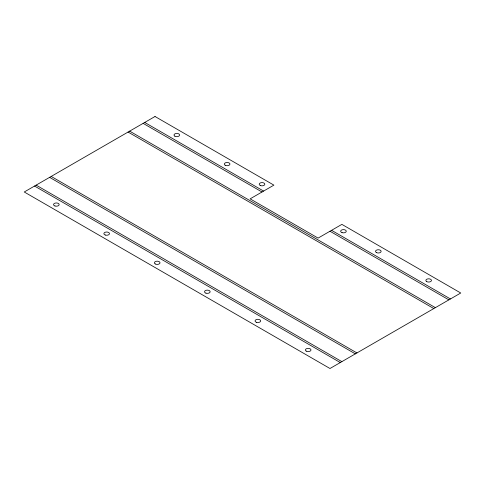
<?xml version="1.0" encoding="UTF-8"?>
<svg xmlns="http://www.w3.org/2000/svg" width="485" height="485" viewBox="0 0 485 485"><rect width="100%" height="100%" fill="white"/><g stroke="black" fill="none" stroke-linecap="round" stroke-linejoin="round"><path stroke-width="0.73" d="M144.718 122.444L263.597 191.078M331.564 230.32L450.45 298.954M143.13 123.36L262.009 191.993M329.982 231.236L448.861 299.869M129.659 131.138L435.391 307.648M128.07 132.053L433.802 308.563M51.198 176.437L356.93 352.947M49.609 177.352L355.341 353.862M36.139 185.131L341.87 361.64M34.55 186.046L340.282 362.556M155.018 116.497L24.25 191.993L329.982 368.503L460.75 293.007L341.87 224.373L318.093 238.099L250.121 198.856L273.898 185.131L155.018 116.497M54.944 205.979A2.801 1.619 0 0 0 59.152 204.579A2.801 1.619 0 0 0 54.944 203.173A2.801 1.619 0 0 0 54.944 205.979M105.275 235.031A2.801 1.619 0 0 0 109.477 233.631A2.801 1.619 0 0 0 105.275 232.23A2.801 1.619 0 0 0 105.275 235.031M155.218 263.943A2.801 1.619 0 0 0 159.904 263.222A2.801 1.619 0 0 0 156.473 261.239A2.801 1.619 0 0 0 155.218 263.943M205.937 293.152A2.801 1.619 0 0 0 210.138 291.746A2.801 1.619 0 0 0 205.937 290.345A2.801 1.619 0 0 0 205.937 293.152M256.462 322.319A2.801 1.619 0 0 0 260.663 320.918A2.801 1.619 0 0 0 256.462 319.518A2.801 1.619 0 0 0 256.462 322.319M306.205 351.116A2.801 1.619 0 0 0 310.891 350.394A2.801 1.619 0 0 0 307.46 348.412A2.801 1.619 0 0 0 306.205 351.116M174.83 136.17A2.801 1.619 0 0 0 179.523 135.442A2.801 1.619 0 0 0 176.085 133.466A2.801 1.619 0 0 0 174.83 136.17M225.161 165.227A2.801 1.619 0 0 0 229.848 164.5A2.801 1.619 0 0 0 226.416 162.517A2.801 1.619 0 0 0 225.161 165.227M260.609 185.616A2.801 1.619 0 0 0 264.816 184.215A2.801 1.619 0 0 0 260.609 182.815A2.801 1.619 0 0 0 260.609 185.616M342.052 232.636A2.801 1.619 0 0 0 346.254 231.236A2.801 1.619 0 0 0 342.052 229.835A2.801 1.619 0 0 0 342.052 232.636M376.342 252.509A2.801 1.619 0 0 0 381.034 251.788A2.801 1.619 0 0 0 377.603 249.805A2.801 1.619 0 0 0 376.342 252.509M426.673 281.567A2.801 1.619 0 0 0 431.359 280.845A2.801 1.619 0 0 0 427.928 278.863A2.801 1.619 0 0 0 426.673 281.567"/></g></svg>
